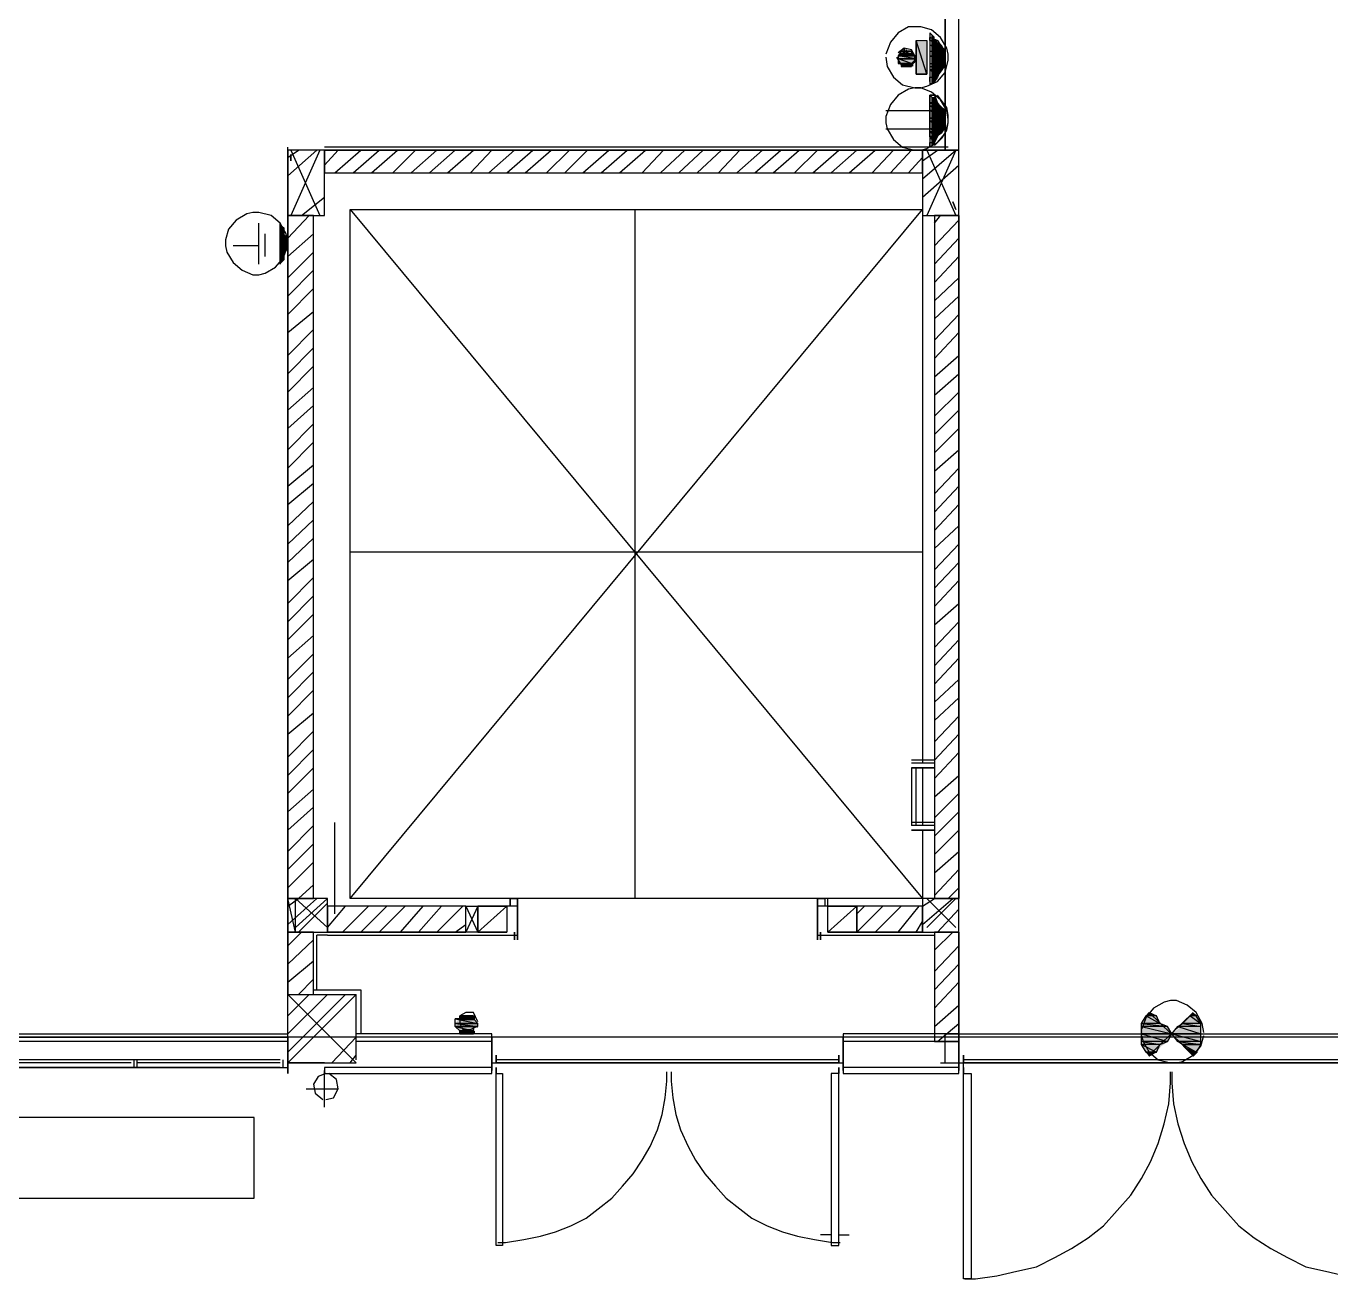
# Model space of a CAD drawing. Header units: millimetres. Extents: x 5 to 415, y 48 to 251.
# Drawn here: x 153.93 to 169.06, y 68.88 to 83.41 of the extents above; entities that cross this region are included whole.
import ezdxf

# ---------------------------------------------------------------- set-up
doc = ezdxf.new("R2010")
doc.units = ezdxf.units.MM
doc.layers.add('H', color=7, linetype='Continuous')
doc.layers.add('P', color=7, linetype='Continuous')

msp = doc.modelspace()

# ---------------------------------------------------------------- hatches: boundary and pattern name
at = {"layer": 'H', "linetype": 'Continuous'}
for points in [[(164.253, 82.85), (164.253, 83.22), (164.377, 83.22), (164.377, 82.85), (164.253, 82.85)], [(164.5, 83.22), (164.43, 83.273), (164.43, 83.308), (164.5, 83.22)], [(164.43, 83.22), (164.43, 83.273), (164.5, 83.22), (164.43, 83.22)], [(164.43, 83.185), (164.43, 83.22), (164.5, 83.22), (164.553, 83.185), (164.43, 83.185)], [(164.042, 83.062), (164.077, 83.097), (164.218, 83.097), (164.218, 83.062), (164.042, 83.062)], [(164.042, 83.026), (164.042, 83.062), (164.253, 83.062), (164.253, 83.026), (164.042, 83.026)], [(164.13, 83.097), (164.13, 83.15), (164.165, 83.097), (164.13, 83.097)], [(164.43, 83.097), (164.43, 83.185), (164.553, 83.185), (164.588, 83.097), (164.43, 83.097)], [(164.43, 83.062), (164.43, 83.097), (164.588, 83.097), (164.588, 83.062), (164.43, 83.062)], [(164.43, 82.973), (164.43, 83.062), (164.588, 83.062), (164.588, 82.973), (164.43, 82.973)], [(164.042, 82.973), (164.042, 83.026), (164.253, 83.026), (164.218, 82.973), (164.042, 82.973)], [(164.077, 82.938), (164.077, 82.973), (164.218, 82.973), (164.218, 82.938), (164.077, 82.938)], [(164.43, 82.938), (164.43, 82.973), (164.588, 82.973), (164.588, 82.938), (164.43, 82.938)], [(164.43, 82.885), (164.43, 82.938), (164.588, 82.938), (164.553, 82.885), (164.43, 82.885)], [(164.43, 82.815), (164.43, 82.885), (164.553, 82.885), (164.5, 82.815), (164.43, 82.815)], [(164.43, 82.762), (164.43, 82.815), (164.5, 82.815), (164.465, 82.762), (164.43, 82.762)], [(164.43, 82.726), (164.43, 82.762), (164.465, 82.762), (164.43, 82.726)], [(164.43, 82.515), (164.43, 82.585), (164.465, 82.585), (164.5, 82.515), (164.43, 82.515)], [(164.43, 82.462), (164.43, 82.515), (164.5, 82.515), (164.553, 82.462), (164.43, 82.462)], [(164.43, 82.427), (164.43, 82.462), (164.553, 82.462), (164.588, 82.427), (164.43, 82.427)], [(164.43, 82.338), (164.43, 82.427), (164.588, 82.427), (164.588, 82.338), (164.43, 82.338)], [(164.43, 82.303), (164.43, 82.338), (164.588, 82.338), (164.588, 82.303), (164.43, 82.303)], [(164.43, 82.215), (164.43, 82.303), (164.588, 82.303), (164.588, 82.215), (164.43, 82.215)], [(164.43, 82.162), (164.43, 82.215), (164.588, 82.215), (164.553, 82.162), (164.43, 82.162)], [(164.43, 82.127), (164.43, 82.162), (164.553, 82.162), (164.5, 82.127), (164.43, 82.127)], [(164.43, 82.003), (164.43, 82.127), (164.465, 82.038), (164.43, 82.003)], [(164.465, 82.038), (164.43, 82.127), (164.5, 82.127), (164.465, 82.038)], [(156.88, 81.068), (156.88, 81.104), (156.933, 81.068), (156.88, 81.068)], [(156.88, 80.98), (156.88, 81.068), (156.933, 81.068), (156.933, 80.98), (156.88, 80.98)], [(156.88, 80.945), (156.88, 80.98), (156.933, 80.98), (156.968, 80.945), (156.88, 80.945)], [(156.88, 80.857), (156.88, 80.945), (156.968, 80.945), (156.968, 80.857), (156.88, 80.857)], [(156.88, 80.821), (156.88, 80.857), (156.968, 80.857), (156.968, 80.821), (156.88, 80.821)], [(156.88, 80.768), (156.88, 80.821), (156.968, 80.821), (156.933, 80.768), (156.88, 80.768)], [(156.88, 80.645), (156.88, 80.768), (156.933, 80.698), (156.88, 80.645)], [(156.933, 80.698), (156.88, 80.768), (156.933, 80.768), (156.933, 80.698)], [(158.926, 71.843), (158.926, 71.878), (159.138, 71.878), (159.173, 71.843), (158.926, 71.843)], [(158.962, 71.878), (158.962, 71.931), (159.138, 71.931), (159.138, 71.878), (158.962, 71.878)], [(166.882, 71.843), (166.917, 71.931), (167.04, 71.931), (167.093, 71.843), (166.882, 71.843)], [(166.917, 71.931), (166.952, 71.967), (167.04, 71.931), (166.917, 71.931)], [(167.34, 71.843), (167.428, 71.931), (167.517, 71.931), (167.552, 71.843), (167.34, 71.843)], [(167.428, 71.931), (167.464, 71.967), (167.517, 71.931), (167.428, 71.931)], [(158.926, 71.79), (158.926, 71.843), (159.173, 71.843), (159.173, 71.79), (158.926, 71.79)], [(158.962, 71.755), (158.926, 71.79), (159.138, 71.79), (159.138, 71.755), (158.962, 71.755)], [(158.962, 71.72), (158.962, 71.755), (159.138, 71.755), (159.138, 71.72), (158.962, 71.72)], [(166.882, 71.79), (166.882, 71.843), (167.093, 71.843), (167.181, 71.79), (166.882, 71.79)], [(166.882, 71.72), (166.882, 71.79), (167.181, 71.79), (167.217, 71.72), (166.882, 71.72)], [(166.882, 71.632), (166.882, 71.72), (167.217, 71.72), (167.181, 71.632), (166.882, 71.632)], [(167.217, 71.72), (167.305, 71.79), (167.552, 71.79), (167.552, 71.72), (167.217, 71.72)], [(167.305, 71.632), (167.217, 71.72), (167.552, 71.72), (167.552, 71.632), (167.305, 71.632)], [(167.305, 71.79), (167.34, 71.843), (167.552, 71.843), (167.552, 71.79), (167.305, 71.79)], [(166.882, 71.579), (166.882, 71.632), (167.181, 71.632), (167.093, 71.579), (166.882, 71.579)], [(166.917, 71.508), (166.882, 71.579), (167.093, 71.579), (167.04, 71.508), (166.917, 71.508)], [(167.34, 71.579), (167.305, 71.632), (167.552, 71.632), (167.552, 71.579), (167.34, 71.579)], [(167.464, 71.455), (167.34, 71.579), (167.517, 71.508), (167.464, 71.455)], [(167.517, 71.508), (167.34, 71.579), (167.552, 71.579), (167.517, 71.508)], [(166.952, 71.455), (166.917, 71.508), (167.04, 71.508), (166.952, 71.455)]]:
    msp.add_hatch(color=256, dxfattribs=at).paths.add_polyline_path(points)

# ---------------------------------------------------------------- linework, layer by layer
at = {"layer": 'P'}
for points in [[(164.588, 92.34), (164.588, 81.968)], [(164.588, 81.968), (164.588, 92.34)], [(164.747, 81.968), (164.747, 92.34)], [(164.747, 81.968), (164.747, 92.34)], [(164.165, 83.397), (164.042, 83.326)], [(164.236, 83.397), (164.165, 83.397)], [(164.306, 83.397), (164.236, 83.397)], [(164.43, 83.361), (164.306, 83.397)], [(164.536, 83.273), (164.43, 83.361)], [(163.953, 83.22), (163.901, 83.079)], [(164.042, 83.326), (163.953, 83.22)], [(164.377, 82.85), (164.253, 83.238)], [(164.253, 83.238), (164.253, 82.85)], [(164.377, 82.85), (164.253, 83.238)], [(164.253, 83.238), (164.377, 83.238)], [(164.253, 82.85), (164.253, 83.238)], [(164.253, 83.238), (164.377, 83.238)], [(164.377, 83.238), (164.377, 82.85)], [(164.377, 83.238), (164.377, 82.85)], [(164.465, 83.273), (164.412, 83.326)], [(164.412, 83.326), (164.465, 83.273)], [(164.412, 83.326), (164.412, 82.726)], [(164.5, 83.238), (164.412, 83.273)], [(164.412, 83.273), (164.5, 83.238)], [(164.412, 83.238), (164.412, 83.273)], [(164.412, 83.273), (164.5, 83.238)], [(164.536, 83.185), (164.412, 83.238)], [(164.412, 83.238), (164.412, 83.185)], [(164.536, 83.185), (164.412, 83.238)], [(164.412, 83.238), (164.5, 83.238)], [(164.5, 83.238), (164.412, 83.238)], [(164.5, 83.238), (164.536, 83.185)], [(164.606, 83.15), (164.536, 83.273)], [(163.901, 83.044), (163.918, 82.938)], [(164.024, 83.044), (164.077, 82.956)], [(164.112, 83.15), (164.042, 83.097)], [(164.077, 83.114), (164.042, 83.062)], [(164.253, 83.026), (164.042, 83.062)], [(164.042, 83.062), (164.042, 83.026)], [(164.253, 83.026), (164.042, 83.062)], [(164.042, 83.062), (164.253, 83.062)], [(164.042, 83.062), (164.253, 83.062)], [(164.2, 83.062), (164.042, 83.062)], [(164.253, 83.062), (164.042, 83.062)], [(164.042, 83.062), (164.042, 83.062)], [(164.042, 83.062), (164.253, 83.062)], [(164.042, 83.062), (164.2, 83.062)], [(164.2, 83.062), (164.077, 83.114)], [(164.2, 83.062), (164.077, 83.114)], [(164.077, 83.114), (164.2, 83.114)], [(164.077, 83.114), (164.2, 83.114)], [(164.2, 83.114), (164.077, 83.114)], [(164.077, 83.114), (164.077, 83.114)], [(164.2, 83.114), (164.077, 83.114)], [(164.077, 83.114), (164.077, 83.114)], [(164.077, 83.114), (164.2, 83.114)], [(164.077, 83.114), (164.2, 83.114)], [(164.2, 83.114), (164.077, 83.114)], [(164.077, 83.114), (164.2, 83.114)], [(164.2, 83.114), (164.077, 83.114)], [(164.077, 83.114), (164.077, 83.114)], [(164.077, 83.114), (164.2, 83.114)], [(164.112, 83.114), (164.077, 83.114)], [(164.112, 83.114), (164.112, 83.15)], [(164.112, 83.15), (164.112, 83.114)], [(164.2, 83.132), (164.112, 83.15)], [(164.2, 83.114), (164.112, 83.114)], [(164.2, 83.114), (164.112, 83.114)], [(164.112, 83.114), (164.165, 83.114)], [(164.165, 83.114), (164.112, 83.114)], [(164.112, 83.114), (164.165, 83.114)], [(164.112, 83.114), (164.165, 83.114)], [(164.165, 83.114), (164.112, 83.114)], [(164.165, 83.114), (164.2, 83.114)], [(164.236, 83.062), (164.2, 83.132)], [(164.2, 83.114), (164.2, 83.062)], [(164.253, 83.062), (164.2, 83.062)], [(164.236, 82.991), (164.236, 83.062)], [(164.253, 83.062), (164.253, 83.026)], [(164.588, 83.114), (164.412, 83.185)], [(164.412, 83.185), (164.412, 83.114)], [(164.588, 83.114), (164.412, 83.185)], [(164.412, 83.185), (164.536, 83.185)], [(164.412, 83.185), (164.536, 83.185)], [(164.588, 83.062), (164.412, 83.114)], [(164.412, 83.114), (164.412, 83.062)], [(164.588, 83.062), (164.412, 83.114)], [(164.412, 83.114), (164.588, 83.114)], [(164.412, 83.114), (164.588, 83.114)], [(164.588, 82.973), (164.412, 83.062)], [(164.412, 83.062), (164.412, 82.973)], [(164.588, 82.973), (164.412, 83.062)], [(164.412, 83.062), (164.588, 83.062)], [(164.412, 83.062), (164.588, 83.062)], [(164.536, 83.185), (164.588, 83.114)], [(164.588, 83.114), (164.588, 83.062)], [(164.588, 83.062), (164.588, 82.973)], [(164.624, 83.079), (164.606, 83.15)], [(164.624, 83.009), (164.624, 83.079)], [(163.918, 82.938), (163.989, 82.815)], [(164.2, 82.973), (164.042, 83.026)], [(164.042, 83.026), (164.042, 82.973)], [(164.2, 82.973), (164.042, 83.026)], [(164.042, 83.026), (164.253, 83.026)], [(164.042, 83.026), (164.253, 83.026)], [(164.253, 83.026), (164.042, 83.026)], [(164.042, 83.026), (164.042, 83.026)], [(164.253, 83.026), (164.042, 83.026)], [(164.042, 83.026), (164.042, 83.026)], [(164.042, 83.026), (164.253, 83.026)], [(164.042, 83.026), (164.253, 83.026)], [(164.253, 83.026), (164.042, 83.026)], [(164.042, 83.026), (164.253, 83.026)], [(164.253, 83.026), (164.042, 83.026)], [(164.042, 83.026), (164.042, 83.026)], [(164.042, 83.026), (164.253, 83.026)], [(164.042, 82.973), (164.2, 82.973)], [(164.2, 82.973), (164.042, 82.973)], [(164.042, 82.973), (164.2, 82.973)], [(164.077, 82.973), (164.042, 82.973)], [(164.042, 82.973), (164.2, 82.973)], [(164.2, 82.938), (164.077, 82.973)], [(164.077, 82.973), (164.077, 82.938)], [(164.2, 82.938), (164.077, 82.973)], [(164.077, 82.973), (164.2, 82.973)], [(164.2, 82.973), (164.077, 82.973)], [(164.077, 82.956), (164.165, 82.938)], [(164.112, 82.938), (164.077, 82.938)], [(164.077, 82.938), (164.112, 82.938)], [(164.165, 82.938), (164.077, 82.938)], [(164.077, 82.938), (164.2, 82.938)], [(164.077, 82.938), (164.2, 82.938)], [(164.2, 82.938), (164.077, 82.938)], [(164.077, 82.938), (164.077, 82.938)], [(164.2, 82.938), (164.077, 82.938)], [(164.077, 82.938), (164.077, 82.938)], [(164.077, 82.938), (164.2, 82.938)], [(164.077, 82.938), (164.2, 82.938)], [(164.165, 82.938), (164.112, 82.938)], [(164.112, 82.938), (164.165, 82.938)], [(164.165, 82.938), (164.112, 82.938)], [(164.112, 82.938), (164.165, 82.938)], [(164.112, 82.938), (164.165, 82.938)], [(164.165, 82.938), (164.112, 82.938)], [(164.165, 82.938), (164.236, 82.991)], [(164.2, 82.938), (164.165, 82.938)], [(164.253, 83.026), (164.2, 82.973)], [(164.2, 82.973), (164.2, 82.938)], [(164.588, 82.938), (164.412, 82.973)], [(164.412, 82.973), (164.412, 82.938)], [(164.588, 82.938), (164.412, 82.973)], [(164.412, 82.973), (164.588, 82.973)], [(164.412, 82.973), (164.588, 82.973)], [(164.536, 82.903), (164.412, 82.938)], [(164.412, 82.938), (164.412, 82.903)], [(164.536, 82.903), (164.412, 82.938)], [(164.412, 82.938), (164.588, 82.938)], [(164.412, 82.938), (164.588, 82.938)], [(164.5, 82.815), (164.412, 82.903)], [(164.412, 82.903), (164.412, 82.815)], [(164.5, 82.815), (164.412, 82.903)], [(164.412, 82.903), (164.536, 82.903)], [(164.412, 82.903), (164.536, 82.903)], [(164.536, 82.903), (164.5, 82.815)], [(164.588, 82.938), (164.536, 82.903)], [(164.588, 82.868), (164.624, 83.009)], [(164.588, 82.973), (164.588, 82.938)], [(163.989, 82.815), (164.095, 82.726)], [(164.253, 82.85), (164.377, 82.85)], [(164.377, 82.85), (164.253, 82.85)], [(164.377, 82.709), (164.5, 82.762)], [(164.412, 82.762), (164.412, 82.815)], [(164.412, 82.815), (164.412, 82.762)], [(164.412, 82.815), (164.5, 82.815)], [(164.412, 82.726), (164.465, 82.762)], [(164.465, 82.762), (164.412, 82.726)], [(164.465, 82.762), (164.5, 82.815)], [(164.5, 82.815), (164.465, 82.762)], [(164.5, 82.762), (164.588, 82.868)], [(164.042, 82.603), (163.953, 82.497)], [(164.042, 82.603), (163.953, 82.497)], [(164.165, 82.673), (164.042, 82.603)], [(164.165, 82.673), (164.042, 82.603)], [(164.095, 82.726), (164.236, 82.691)], [(164.236, 82.691), (164.165, 82.673)], [(164.236, 82.691), (164.165, 82.673)], [(164.306, 82.691), (164.236, 82.691)], [(164.306, 82.691), (164.236, 82.691)], [(164.236, 82.691), (164.306, 82.691)], [(164.306, 82.691), (164.377, 82.709)], [(164.43, 82.638), (164.306, 82.691)], [(164.43, 82.638), (164.306, 82.691)], [(164.412, 82.603), (164.465, 82.603)], [(164.465, 82.603), (164.412, 82.603)], [(164.412, 82.603), (164.5, 82.515)], [(164.412, 82.515), (164.412, 82.603)], [(164.412, 82.603), (164.412, 82.003)], [(164.536, 82.55), (164.43, 82.638)], [(164.536, 82.55), (164.43, 82.638)], [(164.465, 82.603), (164.5, 82.515)], [(164.5, 82.515), (164.465, 82.603)], [(164.553, 82.532), (164.5, 82.603)], [(163.953, 82.497), (163.901, 82.356)], [(163.953, 82.497), (163.901, 82.356)], [(164.5, 82.515), (164.412, 82.515)], [(164.5, 82.515), (164.412, 82.515)], [(164.412, 82.515), (164.536, 82.479)], [(164.412, 82.515), (164.536, 82.479)], [(164.412, 82.479), (164.412, 82.515)], [(164.536, 82.479), (164.412, 82.479)], [(164.536, 82.479), (164.412, 82.479)], [(164.412, 82.479), (164.588, 82.427)], [(164.412, 82.479), (164.588, 82.427)], [(164.412, 82.427), (164.412, 82.479)], [(164.536, 82.479), (164.5, 82.515)], [(164.606, 82.427), (164.536, 82.55)], [(164.606, 82.427), (164.536, 82.55)], [(164.588, 82.427), (164.536, 82.479)], [(164.606, 82.462), (164.553, 82.532)], [(164.624, 82.374), (164.606, 82.462)], [(163.901, 82.427), (164.412, 82.427)], [(163.901, 82.356), (163.901, 82.285)], [(163.901, 82.356), (163.901, 82.285)], [(163.901, 82.285), (163.918, 82.215)], [(163.901, 82.285), (163.918, 82.215)], [(164.588, 82.427), (164.412, 82.427)], [(164.588, 82.427), (164.412, 82.427)], [(164.412, 82.427), (164.588, 82.338)], [(164.412, 82.427), (164.588, 82.338)], [(164.412, 82.338), (164.412, 82.427)], [(164.588, 82.338), (164.412, 82.338)], [(164.588, 82.338), (164.412, 82.338)], [(164.412, 82.338), (164.588, 82.303)], [(164.412, 82.338), (164.588, 82.303)], [(164.412, 82.303), (164.412, 82.338)], [(164.588, 82.303), (164.412, 82.303)], [(164.588, 82.303), (164.412, 82.303)], [(164.412, 82.303), (164.588, 82.215)], [(164.412, 82.303), (164.588, 82.215)], [(164.412, 82.215), (164.412, 82.303)], [(164.588, 82.338), (164.588, 82.427)], [(164.588, 82.303), (164.588, 82.338)], [(164.588, 82.215), (164.588, 82.303)], [(164.588, 82.162), (164.624, 82.285)], [(164.588, 82.162), (164.624, 82.285)], [(164.624, 82.321), (164.606, 82.427)], [(164.624, 82.321), (164.606, 82.427)], [(164.606, 82.197), (164.624, 82.285)], [(164.624, 82.285), (164.624, 82.374)], [(163.901, 82.215), (164.412, 82.215)], [(163.918, 82.215), (163.989, 82.091)], [(163.918, 82.215), (163.989, 82.091)], [(164.588, 82.215), (164.412, 82.215)], [(164.588, 82.215), (164.412, 82.215)], [(164.412, 82.215), (164.536, 82.18)], [(164.412, 82.215), (164.536, 82.18)], [(164.412, 82.18), (164.412, 82.215)], [(164.536, 82.18), (164.412, 82.18)], [(164.536, 82.18), (164.412, 82.18)], [(164.412, 82.18), (164.5, 82.127)], [(164.412, 82.18), (164.5, 82.127)], [(164.412, 82.127), (164.412, 82.18)], [(164.5, 82.127), (164.536, 82.18)], [(164.5, 82.056), (164.588, 82.162)], [(164.5, 82.056), (164.588, 82.162)], [(164.536, 82.18), (164.588, 82.215)], [(164.553, 82.109), (164.606, 82.197)], [(156.968, 81.209), (156.968, 82.003)], [(164.624, 82.003), (157.392, 82.003)], [(163.989, 82.091), (164.095, 82.003)], [(163.989, 82.091), (164.095, 82.003)], [(164.095, 82.003), (164.236, 81.968)], [(164.095, 82.003), (164.236, 81.968)], [(164.306, 81.968), (164.377, 81.986)], [(164.306, 81.968), (164.377, 81.986)], [(164.377, 81.986), (164.5, 82.056)], [(164.377, 81.986), (164.5, 82.056)], [(164.5, 82.127), (164.412, 82.127)], [(164.412, 82.127), (164.412, 82.056)], [(164.465, 82.056), (164.412, 82.127)], [(164.412, 82.127), (164.5, 82.127)], [(164.465, 82.056), (164.412, 82.127)], [(164.412, 82.056), (164.465, 82.056)], [(164.412, 82.056), (164.412, 82.003)], [(164.412, 82.003), (164.412, 82.056)], [(164.5, 82.127), (164.465, 82.056)], [(164.465, 82.021), (164.553, 82.109)], [(156.968, 81.88), (157.092, 81.968)], [(156.968, 81.668), (157.304, 81.968)], [(157.392, 81.968), (156.968, 81.968)], [(156.968, 81.968), (156.968, 81.209)], [(157.004, 81.968), (157.339, 81.209)], [(157.339, 81.968), (157.004, 81.209)], [(157.004, 81.915), (157.004, 81.844)], [(157.004, 81.844), (157.004, 81.915)], [(157.304, 81.968), (157.18, 81.968)], [(157.392, 81.209), (157.392, 81.968)], [(157.392, 81.792), (157.551, 81.968)], [(164.324, 81.968), (157.392, 81.968)], [(157.392, 81.968), (157.392, 81.703)], [(157.392, 81.968), (164.624, 81.968)], [(157.515, 81.703), (157.815, 81.968)], [(157.727, 81.703), (158.027, 81.968)], [(157.939, 81.703), (158.238, 81.968)], [(158.186, 81.703), (158.45, 81.968)], [(158.397, 81.703), (158.697, 81.968)], [(158.609, 81.703), (158.909, 81.968)], [(158.821, 81.703), (159.12, 81.968)], [(159.085, 81.703), (159.332, 81.968)], [(159.297, 81.703), (159.597, 81.968)], [(159.508, 81.703), (159.808, 81.968)], [(159.72, 81.703), (160.02, 81.968)], [(159.967, 81.703), (160.232, 81.968)], [(160.179, 81.703), (160.443, 81.968)], [(160.39, 81.703), (160.69, 81.968)], [(160.602, 81.703), (160.902, 81.968)], [(160.814, 81.703), (161.114, 81.968)], [(161.078, 81.703), (161.325, 81.968)], [(161.29, 81.703), (161.572, 81.968)], [(161.502, 81.703), (161.784, 81.968)], [(161.713, 81.703), (161.996, 81.968)], [(161.96, 81.703), (162.207, 81.968)], [(162.172, 81.703), (162.472, 81.968)], [(162.384, 81.703), (162.683, 81.968)], [(162.595, 81.703), (162.895, 81.968)], [(162.842, 81.703), (163.107, 81.968)], [(163.054, 81.703), (163.354, 81.968)], [(163.266, 81.703), (163.565, 81.968)], [(163.477, 81.703), (163.777, 81.968)], [(163.742, 81.703), (163.989, 81.968)], [(163.953, 81.703), (164.2, 81.968)], [(164.165, 81.703), (164.324, 81.88)], [(164.236, 81.968), (164.306, 81.968)], [(164.236, 81.968), (164.306, 81.968)], [(164.324, 81.844), (164.5, 81.968)], [(164.324, 81.633), (164.712, 81.968)], [(164.747, 81.968), (164.324, 81.968)], [(164.324, 81.968), (164.324, 81.209)], [(164.324, 81.703), (164.324, 81.968)], [(164.377, 81.968), (164.712, 81.209)], [(164.712, 81.968), (164.377, 81.209)], [(164.588, 81.968), (164.747, 81.968)], [(164.747, 81.209), (164.747, 81.968)], [(164.747, 81.209), (164.747, 81.968)], [(157.392, 81.703), (164.324, 81.703)], [(164.324, 81.421), (164.747, 81.792)], [(157.127, 81.209), (157.392, 81.421)], [(156.492, 81.227), (156.369, 81.157)], [(156.563, 81.245), (156.492, 81.227)], [(156.633, 81.245), (156.563, 81.245)], [(156.774, 81.209), (156.633, 81.245)], [(157.692, 81.28), (164.324, 81.28)], [(157.692, 73.29), (157.692, 81.28)], [(157.692, 81.28), (164.324, 73.29)], [(157.692, 73.29), (164.324, 81.28)], [(160.99, 81.28), (160.99, 73.29)], [(164.677, 81.368), (164.712, 81.28)], [(164.712, 81.28), (164.677, 81.368)], [(156.369, 81.157), (156.281, 81.051)], [(156.633, 80.645), (156.633, 81.121)], [(156.88, 81.121), (156.774, 81.209)], [(156.951, 80.998), (156.88, 81.121)], [(156.88, 80.645), (156.88, 81.121)], [(156.88, 81.121), (156.88, 81.068)], [(156.88, 81.068), (156.88, 81.121)], [(156.968, 81.209), (157.392, 81.209)], [(156.968, 80.945), (157.215, 81.209)], [(157.268, 81.209), (156.968, 81.209)], [(156.968, 81.209), (156.968, 73.29)], [(156.968, 73.29), (156.968, 81.209)], [(156.968, 81.209), (156.968, 73.29)], [(157.268, 73.29), (157.268, 81.209)], [(164.324, 81.209), (164.324, 74.859)], [(164.324, 81.209), (164.747, 81.209)], [(164.465, 81.121), (164.536, 81.209)], [(164.747, 81.209), (164.465, 81.209)], [(164.465, 81.209), (164.465, 73.29)], [(164.465, 80.857), (164.747, 81.157)], [(164.747, 73.29), (164.747, 81.209)], [(164.747, 81.209), (164.747, 73.29)], [(164.747, 73.29), (164.747, 81.209)], [(156.281, 81.051), (156.245, 80.927)], [(156.245, 80.927), (156.245, 80.857)], [(156.704, 80.733), (156.704, 80.998)], [(156.88, 81.068), (156.916, 80.998)], [(156.88, 80.998), (156.88, 81.068)], [(156.916, 80.998), (156.88, 80.998)], [(156.88, 80.998), (156.968, 80.945)], [(156.88, 80.945), (156.88, 80.998)], [(156.968, 80.945), (156.88, 80.945)], [(156.968, 80.945), (156.88, 80.945)], [(156.88, 80.945), (156.968, 80.857)], [(156.88, 80.945), (156.968, 80.857)], [(156.88, 80.857), (156.88, 80.945)], [(156.916, 81.068), (156.916, 80.998)], [(156.916, 80.998), (156.916, 81.068)], [(156.916, 80.998), (156.968, 80.945)], [(156.968, 80.945), (156.916, 80.998)], [(156.968, 80.892), (156.951, 80.998)], [(156.968, 80.733), (157.268, 80.998)], [(156.968, 80.857), (156.968, 80.945)], [(164.465, 80.645), (164.747, 80.945)], [(156.245, 80.857), (156.263, 80.786)], [(156.263, 80.786), (156.333, 80.663)], [(156.633, 80.857), (156.333, 80.857)], [(156.968, 80.857), (156.88, 80.857)], [(156.968, 80.857), (156.88, 80.857)], [(156.88, 80.857), (156.968, 80.821)], [(156.88, 80.857), (156.968, 80.821)], [(156.88, 80.821), (156.88, 80.857)], [(156.968, 80.821), (156.88, 80.821)], [(156.968, 80.821), (156.88, 80.821)], [(156.88, 80.821), (156.916, 80.786)], [(156.88, 80.821), (156.88, 80.786)], [(156.88, 80.786), (156.88, 80.821)], [(156.88, 80.786), (156.88, 80.698)], [(156.916, 80.698), (156.88, 80.786)], [(156.88, 80.786), (156.916, 80.698)], [(156.916, 80.698), (156.88, 80.786)], [(156.916, 80.716), (156.968, 80.857)], [(156.916, 80.786), (156.968, 80.821)], [(156.968, 80.821), (156.968, 80.857)], [(156.968, 80.486), (157.268, 80.786)], [(156.333, 80.663), (156.439, 80.574)], [(156.827, 80.61), (156.916, 80.716)], [(156.88, 80.698), (156.916, 80.698)], [(156.88, 80.698), (156.88, 80.645)], [(156.88, 80.645), (156.88, 80.698)], [(164.465, 80.433), (164.747, 80.733)], [(156.439, 80.574), (156.563, 80.522)], [(156.563, 80.522), (156.633, 80.522)], [(156.633, 80.522), (156.704, 80.539)], [(156.704, 80.539), (156.827, 80.61)], [(156.968, 80.275), (157.268, 80.574)], [(164.465, 80.222), (164.747, 80.486)], [(156.968, 80.063), (157.268, 80.363)], [(164.465, 80.01), (164.747, 80.275)], [(156.968, 79.851), (157.268, 80.098)], [(164.465, 79.763), (164.747, 80.063)], [(156.968, 79.587), (157.268, 79.887)], [(164.465, 79.551), (164.747, 79.851)], [(156.968, 79.375), (157.268, 79.675)], [(164.465, 79.34), (164.747, 79.587)], [(156.968, 79.163), (157.268, 79.463)], [(164.465, 79.128), (164.747, 79.375)], [(156.968, 78.952), (157.268, 79.216)], [(164.465, 78.881), (164.747, 79.163)], [(156.968, 78.74), (157.268, 79.005)], [(164.465, 78.669), (164.747, 78.952)], [(156.968, 78.493), (157.268, 78.793)], [(164.465, 78.458), (164.747, 78.74)], [(156.968, 78.281), (157.268, 78.581)], [(164.465, 78.246), (164.747, 78.493)], [(156.968, 78.07), (157.268, 78.317)], [(164.465, 77.982), (164.747, 78.281)], [(156.968, 77.858), (157.268, 78.105)], [(164.465, 77.77), (164.747, 78.07)], [(156.968, 77.611), (157.268, 77.893)], [(164.465, 77.558), (164.747, 77.858)], [(156.968, 77.399), (157.268, 77.682)], [(164.465, 77.347), (164.747, 77.611)], [(156.968, 77.188), (157.268, 77.47)], [(157.692, 77.311), (164.324, 77.311)], [(164.465, 77.1), (164.747, 77.399)], [(156.968, 76.976), (157.268, 77.223)], [(164.465, 76.888), (164.747, 77.188)], [(156.968, 76.712), (157.268, 77.011)], [(164.465, 76.676), (164.747, 76.976)], [(156.968, 76.5), (157.268, 76.8)], [(164.465, 76.465), (164.747, 76.712)], [(156.968, 76.288), (157.268, 76.588)], [(164.465, 76.2), (164.747, 76.5)], [(156.968, 76.077), (157.268, 76.341)], [(164.465, 75.988), (164.747, 76.288)], [(156.968, 75.83), (157.268, 76.129)], [(164.465, 75.777), (164.747, 76.077)], [(156.968, 75.618), (157.268, 75.918)], [(164.465, 75.565), (164.747, 75.83)], [(156.968, 75.406), (157.268, 75.706)], [(164.465, 75.353), (164.747, 75.618)], [(156.968, 75.195), (157.268, 75.442)], [(164.465, 75.106), (164.747, 75.406)], [(156.968, 74.93), (157.268, 75.23)], [(164.465, 74.895), (164.747, 75.195)], [(156.968, 74.718), (157.268, 75.018)], [(164.465, 74.895), (164.2, 74.895)], [(164.465, 74.683), (164.747, 74.983)], [(156.968, 74.507), (157.268, 74.807)], [(164.289, 74.859), (164.2, 74.859)], [(164.465, 74.807), (164.2, 74.807)], [(164.2, 74.807), (164.2, 74.136)], [(164.2, 74.807), (164.289, 74.807)], [(164.253, 74.136), (164.253, 74.807)], [(164.465, 74.859), (164.289, 74.859)], [(164.289, 74.807), (164.465, 74.807)], [(164.324, 74.807), (164.324, 74.136)], [(164.465, 74.471), (164.747, 74.718)], [(156.968, 74.295), (157.268, 74.56)], [(164.465, 74.224), (164.747, 74.507)], [(156.968, 74.083), (157.268, 74.348)], [(164.465, 74.013), (164.747, 74.295)], [(156.968, 73.836), (157.268, 74.136)], [(157.515, 73.113), (157.515, 74.172)], [(164.465, 74.172), (164.2, 74.172)], [(164.289, 74.136), (164.2, 74.136)], [(164.465, 74.136), (164.289, 74.136)], [(164.465, 74.083), (164.2, 74.083)], [(164.2, 74.083), (164.289, 74.083)], [(164.289, 74.083), (164.465, 74.083)], [(164.324, 74.083), (164.324, 73.29)], [(164.465, 73.801), (164.747, 74.083)], [(156.968, 73.625), (157.268, 73.925)], [(164.465, 73.589), (164.747, 73.836)], [(156.968, 73.413), (157.268, 73.713)], [(164.465, 73.325), (164.747, 73.625)], [(157.092, 73.29), (157.268, 73.448)], [(164.624, 73.29), (164.747, 73.413)], [(157.057, 72.902), (156.968, 73.29)], [(156.968, 73.201), (157.092, 73.29)], [(156.968, 72.99), (157.304, 73.29)], [(157.427, 73.29), (156.968, 73.29)], [(156.968, 73.29), (156.968, 72.902)], [(156.968, 73.29), (157.268, 73.29)], [(156.968, 72.902), (156.968, 73.29)], [(157.057, 72.954), (157.427, 73.29)], [(157.057, 73.29), (157.427, 72.954)], [(157.057, 72.902), (157.057, 73.29)], [(157.092, 72.902), (157.427, 73.237)], [(157.427, 72.902), (157.427, 73.29)], [(164.324, 73.29), (157.692, 73.29)], [(159.632, 73.29), (159.544, 73.29)], [(159.544, 73.29), (159.544, 73.201)], [(159.544, 73.201), (159.544, 73.29)], [(159.544, 73.29), (159.632, 73.29)], [(159.632, 72.813), (159.632, 73.29)], [(159.632, 73.29), (159.632, 72.813)], [(163.107, 72.813), (163.107, 73.29)], [(163.107, 73.29), (163.195, 73.29)], [(163.23, 73.29), (163.107, 73.29)], [(163.107, 73.29), (163.107, 72.813)], [(163.195, 73.29), (163.195, 73.201)], [(163.23, 73.201), (163.23, 73.29)], [(164.324, 73.201), (164.465, 73.29)], [(164.324, 72.99), (164.677, 73.29)], [(164.747, 73.29), (164.324, 73.29)], [(164.324, 73.29), (164.324, 72.902)], [(164.377, 73.29), (164.712, 72.954)], [(164.712, 73.29), (164.377, 72.954)], [(164.465, 73.29), (164.747, 73.29)], [(164.747, 72.902), (164.747, 73.29)], [(164.747, 72.902), (164.747, 73.29)], [(157.427, 72.954), (157.639, 73.201)], [(157.427, 73.201), (157.427, 72.902)], [(159.032, 73.201), (157.427, 73.201)], [(157.603, 72.902), (157.903, 73.201)], [(157.815, 72.902), (158.115, 73.201)], [(158.027, 72.902), (158.327, 73.201)], [(158.274, 72.902), (158.538, 73.201)], [(158.485, 72.902), (158.75, 73.201)], [(158.697, 72.902), (158.997, 73.201)], [(159.173, 73.201), (159.032, 72.902)], [(159.032, 73.201), (159.173, 72.902)], [(159.032, 72.902), (159.032, 73.201)], [(159.032, 73.201), (159.173, 73.201)], [(159.508, 73.201), (159.173, 72.902)], [(159.173, 72.902), (159.173, 73.201)], [(159.173, 73.201), (159.508, 73.201)], [(159.508, 73.201), (159.173, 73.201)], [(159.173, 73.201), (159.173, 72.902)], [(159.456, 73.201), (159.173, 73.201)], [(159.173, 73.201), (159.173, 72.902)], [(159.173, 72.902), (159.173, 73.201)], [(159.173, 73.201), (159.456, 73.201)], [(159.508, 73.201), (159.508, 72.902)], [(159.632, 73.201), (159.508, 73.201)], [(159.508, 73.201), (159.508, 72.902)], [(159.632, 72.866), (159.632, 73.201)], [(163.107, 73.201), (163.107, 72.866)], [(163.23, 73.201), (163.107, 73.201)], [(163.565, 73.201), (163.23, 72.902)], [(163.23, 72.902), (163.23, 73.201)], [(163.23, 73.201), (163.565, 73.201)], [(163.23, 72.902), (163.23, 73.201)], [(163.565, 73.201), (163.23, 73.201)], [(164.324, 73.201), (163.23, 73.201)], [(163.23, 73.201), (163.565, 73.201)], [(163.565, 73.201), (163.565, 72.902)], [(163.565, 72.902), (163.565, 73.201)], [(163.565, 73.113), (163.654, 73.201)], [(163.565, 72.902), (163.865, 73.201)], [(163.565, 73.201), (163.565, 72.902)], [(163.777, 72.902), (164.077, 73.201)], [(164.042, 72.902), (164.289, 73.201)], [(164.324, 72.902), (164.324, 73.201)], [(164.5, 72.902), (164.747, 73.166)], [(158.909, 72.902), (159.032, 72.99)], [(164.253, 72.902), (164.324, 73.025)], [(156.968, 72.902), (157.427, 72.902)], [(156.968, 72.743), (157.127, 72.902)], [(157.268, 72.902), (156.968, 72.902)], [(156.968, 72.902), (156.968, 72.178)], [(156.968, 72.178), (156.968, 72.902)], [(156.968, 72.902), (156.968, 72.178)], [(156.968, 72.531), (157.268, 72.813)], [(157.268, 72.178), (157.268, 72.902)], [(157.427, 72.866), (157.304, 72.866)], [(157.304, 72.231), (157.304, 72.866)], [(157.427, 72.902), (159.032, 72.902)], [(159.508, 72.902), (157.427, 72.902)], [(157.427, 72.866), (159.508, 72.866)], [(159.508, 72.902), (159.173, 72.902)], [(159.173, 72.902), (159.508, 72.902)], [(159.508, 72.866), (159.632, 72.866)], [(159.597, 72.902), (159.597, 72.813)], [(159.597, 72.813), (159.597, 72.902)], [(163.107, 72.866), (163.23, 72.866)], [(163.142, 72.813), (163.142, 72.902)], [(163.142, 72.902), (163.142, 72.813)], [(163.565, 72.902), (163.23, 72.902)], [(163.23, 72.902), (163.565, 72.902)], [(164.324, 72.902), (163.23, 72.902)], [(163.23, 72.866), (164.324, 72.866)], [(163.565, 72.902), (164.324, 72.902)], [(164.324, 72.902), (164.747, 72.902)], [(164.324, 72.866), (164.465, 72.866)], [(164.465, 72.69), (164.677, 72.902)], [(164.747, 72.902), (164.465, 72.902)], [(164.465, 72.902), (164.465, 71.632)], [(164.747, 71.632), (164.747, 72.902)], [(164.747, 72.902), (164.747, 71.632)], [(164.747, 71.72), (164.747, 72.902)], [(164.465, 72.443), (164.747, 72.743)], [(156.968, 72.319), (157.268, 72.566)], [(164.465, 72.231), (164.747, 72.531)], [(157.092, 72.178), (157.268, 72.355)], [(164.465, 72.02), (164.747, 72.319)], [(156.968, 71.72), (156.968, 72.178)], [(156.968, 71.931), (157.215, 72.178)], [(156.968, 71.72), (157.427, 72.178)], [(156.968, 71.508), (157.639, 72.178)], [(156.968, 72.178), (157.762, 72.178)], [(156.968, 71.42), (156.968, 72.178)], [(157.762, 72.178), (156.968, 71.385)], [(156.968, 72.178), (157.762, 71.385)], [(157.268, 72.231), (157.815, 72.231)], [(157.762, 71.42), (157.762, 72.178)], [(157.815, 72.231), (157.815, 71.72)], [(164.465, 71.808), (164.747, 72.055)], [(167.005, 72.02), (166.917, 71.914)], [(167.128, 72.09), (167.005, 72.02)], [(167.199, 72.108), (167.128, 72.09)], [(167.27, 72.108), (167.199, 72.108)], [(167.393, 72.055), (167.27, 72.108)], [(167.499, 71.967), (167.393, 72.055)], [(159.12, 71.896), (158.909, 71.896)], [(158.909, 71.896), (158.962, 71.896)], [(159.12, 71.896), (158.909, 71.896)], [(158.909, 71.896), (159.173, 71.843)], [(158.909, 71.896), (159.173, 71.843)], [(158.909, 71.843), (158.909, 71.896)], [(159.032, 71.967), (158.962, 71.931)], [(158.962, 71.931), (158.962, 71.843)], [(159.12, 71.931), (158.962, 71.931)], [(158.962, 71.931), (158.997, 71.931)], [(159.12, 71.931), (158.962, 71.931)], [(158.962, 71.931), (159.12, 71.896)], [(158.962, 71.931), (159.12, 71.896)], [(158.962, 71.896), (158.962, 71.931)], [(159.12, 71.896), (158.962, 71.896)], [(159.12, 71.896), (158.962, 71.896)], [(158.962, 71.896), (159.12, 71.896)], [(158.962, 71.896), (159.12, 71.896)], [(159.12, 71.896), (158.962, 71.896)], [(159.12, 71.896), (158.962, 71.896)], [(158.962, 71.896), (159.12, 71.896)], [(158.962, 71.896), (159.12, 71.896)], [(159.032, 71.931), (158.997, 71.931)], [(158.997, 71.931), (159.032, 71.931)], [(159.085, 71.931), (158.997, 71.931)], [(158.997, 71.931), (159.085, 71.931)], [(158.997, 71.931), (159.085, 71.931)], [(159.085, 71.931), (158.997, 71.931)], [(159.085, 71.931), (158.997, 71.931)], [(158.997, 71.931), (159.12, 71.931)], [(158.997, 71.931), (159.12, 71.931)], [(159.12, 71.967), (159.032, 71.967)], [(159.085, 71.931), (159.085, 71.931)], [(159.085, 71.931), (159.085, 71.931)], [(159.085, 71.931), (159.085, 71.931)], [(159.085, 71.931), (159.085, 71.931)], [(159.12, 71.931), (159.085, 71.931)], [(159.173, 71.861), (159.12, 71.967)], [(159.12, 71.896), (159.12, 71.931)], [(159.12, 71.896), (159.12, 71.896)], [(159.12, 71.896), (159.12, 71.896)], [(159.12, 71.896), (159.12, 71.896)], [(159.173, 71.843), (159.12, 71.896)], [(166.864, 71.843), (166.917, 71.931)], [(166.917, 71.914), (166.864, 71.773)], [(166.917, 71.931), (166.952, 71.967)], [(167.04, 71.931), (166.917, 71.931)], [(167.04, 71.931), (166.917, 71.931)], [(166.917, 71.931), (167.076, 71.843)], [(166.917, 71.931), (167.076, 71.843)], [(167.464, 71.473), (166.952, 71.967)], [(166.952, 71.473), (167.464, 71.967)], [(166.952, 71.967), (167.04, 71.931)], [(167.076, 71.843), (167.04, 71.931)], [(167.34, 71.843), (167.428, 71.931)], [(167.464, 71.967), (167.428, 71.931)], [(167.428, 71.931), (167.464, 71.967)], [(167.499, 71.931), (167.428, 71.931)], [(167.428, 71.931), (167.552, 71.843)], [(167.428, 71.931), (167.552, 71.843)], [(167.569, 71.843), (167.499, 71.967)], [(167.552, 71.843), (167.499, 71.931)], [(144.639, 71.72), (156.968, 71.72)], [(159.332, 71.72), (157.762, 71.72)], [(159.173, 71.843), (158.909, 71.843)], [(159.173, 71.843), (158.909, 71.843)], [(158.909, 71.843), (159.173, 71.843)], [(158.909, 71.843), (159.173, 71.843)], [(159.173, 71.843), (158.909, 71.843)], [(159.173, 71.843), (158.909, 71.843)], [(158.909, 71.843), (159.173, 71.808)], [(158.909, 71.843), (159.173, 71.808)], [(158.909, 71.808), (158.909, 71.843)], [(159.173, 71.808), (158.909, 71.808)], [(159.12, 71.808), (158.909, 71.808)], [(158.909, 71.808), (159.12, 71.808)], [(159.12, 71.808), (158.909, 71.808)], [(158.909, 71.808), (159.173, 71.808)], [(159.12, 71.808), (158.909, 71.808)], [(158.909, 71.808), (159.12, 71.755)], [(158.909, 71.808), (159.12, 71.755)], [(158.962, 71.755), (158.909, 71.808)], [(158.962, 71.843), (158.997, 71.773)], [(159.12, 71.755), (158.962, 71.755)], [(159.12, 71.755), (158.962, 71.755)], [(158.962, 71.755), (159.12, 71.755)], [(158.962, 71.755), (159.12, 71.755)], [(159.12, 71.755), (158.962, 71.755)], [(159.12, 71.755), (158.962, 71.755)], [(158.962, 71.755), (159.12, 71.72)], [(158.962, 71.755), (159.12, 71.72)], [(158.962, 71.72), (158.962, 71.755)], [(159.12, 71.72), (158.962, 71.72)], [(159.12, 71.72), (158.962, 71.72)], [(158.962, 71.72), (159.085, 71.72)], [(158.962, 71.72), (159.085, 71.72)], [(158.997, 71.72), (158.962, 71.72)], [(158.997, 71.773), (159.085, 71.773)], [(159.085, 71.72), (158.997, 71.72)], [(159.085, 71.72), (158.997, 71.72)], [(158.997, 71.72), (159.085, 71.72)], [(158.997, 71.72), (159.085, 71.72)], [(159.085, 71.72), (158.997, 71.72)], [(159.032, 71.72), (158.997, 71.72)], [(158.997, 71.72), (159.032, 71.72)], [(159.032, 71.72), (159.085, 71.72)], [(159.085, 71.72), (159.032, 71.72)], [(159.085, 71.773), (159.156, 71.808)], [(159.085, 71.72), (159.12, 71.72)], [(159.085, 71.72), (159.085, 71.72)], [(159.085, 71.72), (159.085, 71.72)], [(159.173, 71.808), (159.12, 71.808)], [(159.12, 71.755), (159.12, 71.808)], [(159.12, 71.755), (159.12, 71.755)], [(159.12, 71.755), (159.12, 71.755)], [(159.12, 71.72), (159.12, 71.755)], [(159.173, 71.843), (159.173, 71.843)], [(159.173, 71.843), (159.173, 71.843)], [(159.173, 71.808), (159.173, 71.843)], [(159.332, 71.261), (159.332, 71.72)], [(163.407, 71.72), (163.407, 71.261)], [(164.747, 71.72), (163.407, 71.72)], [(164.5, 71.632), (164.747, 71.843)], [(164.588, 71.385), (164.588, 71.72)], [(164.588, 71.72), (169.827, 71.72)], [(164.747, 71.261), (164.747, 71.72)], [(167.076, 71.843), (166.864, 71.843)], [(167.076, 71.843), (166.864, 71.843)], [(166.864, 71.843), (167.164, 71.808)], [(166.864, 71.843), (167.164, 71.808)], [(166.864, 71.808), (166.864, 71.843)], [(167.164, 71.808), (166.864, 71.808)], [(167.164, 71.808), (166.864, 71.808)], [(166.864, 71.808), (167.217, 71.72)], [(166.864, 71.808), (167.217, 71.72)], [(166.864, 71.72), (166.864, 71.808)], [(166.864, 71.773), (166.864, 71.702)], [(167.217, 71.72), (166.864, 71.72)], [(167.217, 71.72), (166.864, 71.72)], [(166.864, 71.72), (167.164, 71.632)], [(166.864, 71.72), (167.164, 71.632)], [(166.864, 71.632), (166.864, 71.72)], [(166.864, 71.702), (166.882, 71.632)], [(167.164, 71.808), (167.076, 71.843)], [(167.217, 71.72), (167.164, 71.808)], [(167.164, 71.632), (167.217, 71.72)], [(167.217, 71.72), (167.287, 71.808)], [(167.552, 71.72), (167.217, 71.72)], [(167.552, 71.72), (167.217, 71.72)], [(167.217, 71.72), (167.552, 71.632)], [(167.217, 71.72), (167.552, 71.632)], [(167.287, 71.632), (167.217, 71.72)], [(167.287, 71.808), (167.34, 71.843)], [(167.552, 71.808), (167.287, 71.808)], [(167.552, 71.808), (167.287, 71.808)], [(167.287, 71.808), (167.552, 71.72)], [(167.287, 71.808), (167.552, 71.72)], [(167.552, 71.843), (167.34, 71.843)], [(167.552, 71.843), (167.34, 71.843)], [(167.34, 71.843), (167.552, 71.808)], [(167.34, 71.843), (167.552, 71.808)], [(167.552, 71.808), (167.552, 71.843)], [(167.552, 71.72), (167.552, 71.808)], [(167.552, 71.632), (167.552, 71.72)], [(167.552, 71.579), (167.587, 71.702)], [(167.587, 71.737), (167.569, 71.843)], [(393.982, 71.684), (38.858, 71.684)], [(144.639, 71.684), (156.968, 71.684)], [(156.968, 71.632), (144.639, 71.632)], [(156.968, 71.684), (156.968, 71.332)], [(156.968, 71.332), (156.968, 71.632)], [(157.48, 71.385), (157.762, 71.684)], [(159.332, 71.632), (157.762, 71.632)], [(159.332, 71.684), (159.332, 71.296)], [(159.332, 71.296), (159.332, 71.684)], [(159.332, 71.684), (159.332, 71.296)], [(159.332, 71.684), (159.332, 71.296)], [(159.332, 71.684), (159.332, 71.296)], [(163.407, 71.684), (163.407, 71.296)], [(163.407, 71.296), (163.407, 71.684)], [(163.407, 71.684), (163.407, 71.296)], [(163.407, 71.296), (163.407, 71.684)], [(163.407, 71.296), (163.407, 71.684)], [(164.747, 71.632), (163.407, 71.632)], [(164.465, 71.632), (164.747, 71.632)], [(164.747, 71.684), (164.747, 71.332)], [(164.747, 71.332), (164.747, 71.684)], [(164.747, 71.684), (164.747, 71.332)], [(164.747, 71.684), (164.747, 71.332)], [(164.747, 71.684), (164.747, 71.332)], [(167.164, 71.632), (166.864, 71.632)], [(167.164, 71.632), (166.864, 71.632)], [(166.864, 71.632), (167.076, 71.596)], [(166.864, 71.632), (167.076, 71.596)], [(166.864, 71.596), (166.864, 71.632)], [(167.076, 71.596), (166.864, 71.596)], [(167.076, 71.596), (166.864, 71.596)], [(166.864, 71.596), (167.04, 71.508)], [(166.864, 71.596), (167.04, 71.508)], [(166.917, 71.508), (166.864, 71.596)], [(166.882, 71.632), (166.952, 71.508)], [(167.04, 71.508), (167.076, 71.596)], [(167.076, 71.596), (167.164, 71.632)], [(167.552, 71.632), (167.287, 71.632)], [(167.552, 71.632), (167.287, 71.632)], [(167.287, 71.632), (167.552, 71.596)], [(167.287, 71.632), (167.552, 71.596)], [(167.34, 71.596), (167.287, 71.632)], [(167.552, 71.596), (167.34, 71.596)], [(167.34, 71.596), (167.428, 71.508)], [(167.499, 71.508), (167.34, 71.596)], [(167.34, 71.596), (167.552, 71.596)], [(167.499, 71.508), (167.34, 71.596)], [(167.464, 71.473), (167.552, 71.579)], [(167.552, 71.596), (167.499, 71.508)], [(167.552, 71.596), (167.552, 71.632)], [(156.88, 71.42), (144.727, 71.42)], [(155.222, 71.42), (155.152, 71.42)], [(155.187, 71.332), (155.187, 71.42)], [(155.222, 71.332), (155.222, 71.42)], [(156.916, 71.332), (156.916, 71.42)], [(156.916, 71.332), (156.916, 71.42)], [(157.692, 71.385), (157.762, 71.473)], [(159.332, 71.473), (159.332, 71.296)], [(159.332, 71.296), (159.332, 71.473)], [(159.385, 71.473), (159.385, 71.385)], [(159.385, 71.385), (159.385, 71.473)], [(163.354, 71.42), (159.385, 71.42)], [(163.354, 71.473), (163.354, 71.385)], [(163.354, 71.385), (163.354, 71.473)], [(163.407, 71.473), (163.407, 71.296)], [(163.407, 71.296), (163.407, 71.473)], [(164.747, 71.473), (164.747, 71.296)], [(164.8, 71.296), (164.8, 71.473)], [(164.8, 71.473), (164.8, 71.385)], [(164.8, 71.385), (164.8, 71.473)], [(169.58, 71.42), (164.8, 71.42)], [(166.917, 71.508), (167.04, 71.508)], [(166.952, 71.473), (166.917, 71.508)], [(167.04, 71.508), (166.917, 71.508)], [(166.952, 71.508), (167.058, 71.42)], [(167.04, 71.508), (166.952, 71.473)], [(167.058, 71.42), (167.199, 71.385)], [(167.27, 71.385), (167.34, 71.402)], [(167.34, 71.402), (167.464, 71.473)], [(167.428, 71.508), (167.499, 71.508)], [(167.428, 71.508), (167.499, 71.508)], [(167.464, 71.473), (167.428, 71.508)], [(167.499, 71.508), (167.464, 71.473)], [(144.639, 71.332), (156.968, 71.332)], [(156.88, 71.332), (144.727, 71.332)], [(155.152, 71.385), (153.494, 71.385)], [(155.152, 71.385), (153.494, 71.385)], [(155.152, 71.385), (153.494, 71.385)], [(155.152, 71.385), (153.494, 71.385)], [(155.152, 71.385), (153.494, 71.385)], [(155.152, 71.332), (153.494, 71.332)], [(155.152, 71.332), (153.494, 71.332)], [(155.152, 71.332), (155.222, 71.332)], [(156.88, 71.385), (155.222, 71.385)], [(156.88, 71.385), (155.222, 71.385)], [(156.88, 71.385), (155.222, 71.385)], [(156.88, 71.385), (155.222, 71.385)], [(156.88, 71.385), (155.222, 71.385)], [(156.88, 71.332), (155.222, 71.332)], [(157.392, 71.385), (156.968, 71.385)], [(156.968, 71.385), (157.762, 71.385)], [(156.968, 71.261), (156.968, 71.332)], [(156.968, 71.332), (156.968, 71.261)], [(157.409, 71.261), (157.321, 71.226)], [(157.392, 71.332), (157.392, 71.261)], [(159.332, 71.332), (157.392, 71.332)], [(157.392, 70.873), (157.392, 71.296)], [(157.392, 71.261), (159.332, 71.261)], [(157.533, 71.191), (157.445, 71.261)], [(159.332, 71.385), (163.407, 71.385)], [(163.354, 71.385), (159.385, 71.385)], [(159.385, 71.261), (159.385, 71.332)], [(159.385, 71.332), (159.385, 71.261)], [(159.385, 69.268), (159.385, 71.261)], [(159.385, 71.261), (159.456, 71.261)], [(159.456, 71.261), (159.456, 69.268)], [(161.361, 71.173), (161.361, 71.279)], [(161.413, 71.279), (161.413, 71.173)], [(163.266, 71.261), (163.266, 69.268)], [(163.354, 71.261), (163.266, 71.261)], [(163.354, 71.261), (163.354, 71.332)], [(163.354, 71.332), (163.354, 71.261)], [(163.354, 69.268), (163.354, 71.261)], [(164.747, 71.332), (163.407, 71.332)], [(163.407, 71.261), (164.747, 71.261)], [(164.536, 71.385), (169.88, 71.385)], [(164.536, 71.385), (169.88, 71.385)], [(164.747, 71.385), (169.58, 71.385)], [(169.58, 71.385), (164.8, 71.385)], [(164.8, 71.261), (164.8, 71.332)], [(164.8, 71.332), (164.8, 71.261)], [(164.8, 68.88), (164.8, 71.261)], [(164.8, 71.261), (164.888, 71.261)], [(164.888, 71.261), (164.888, 68.88)], [(167.199, 71.385), (167.27, 71.385)], [(167.199, 71.155), (167.199, 71.279)], [(167.217, 71.279), (167.217, 71.155)], [(157.321, 71.226), (157.268, 71.138)], [(157.268, 71.138), (157.286, 71.032)], [(157.551, 71.085), (157.533, 71.191)], [(161.343, 70.979), (161.361, 71.173)], [(161.413, 71.173), (161.431, 70.979)], [(167.181, 70.908), (167.199, 71.155)], [(167.217, 71.155), (167.234, 70.908)], [(157.18, 71.085), (157.551, 71.085)], [(157.286, 71.032), (157.374, 70.961)], [(157.409, 70.961), (157.498, 70.979)], [(157.498, 70.979), (157.551, 71.085)], [(161.308, 70.785), (161.343, 70.979)], [(161.431, 70.979), (161.466, 70.785)], [(167.128, 70.679), (167.181, 70.908)], [(167.234, 70.908), (167.287, 70.679)], [(156.58, 70.75), (148.749, 70.75)], [(156.58, 69.815), (156.58, 70.75)], [(161.255, 70.608), (161.308, 70.785)], [(161.466, 70.785), (161.519, 70.608)], [(167.058, 70.45), (167.128, 70.679)], [(167.287, 70.679), (167.358, 70.45)], [(161.167, 70.414), (161.255, 70.608)], [(161.519, 70.608), (161.608, 70.414)], [(161.078, 70.256), (161.167, 70.414)], [(161.608, 70.414), (161.696, 70.256)], [(166.97, 70.238), (167.058, 70.45)], [(167.358, 70.45), (167.446, 70.238)], [(160.973, 70.097), (161.078, 70.256)], [(161.696, 70.256), (161.802, 70.097)], [(166.864, 70.044), (166.97, 70.238)], [(167.446, 70.238), (167.552, 70.044)], [(160.849, 69.956), (160.973, 70.097)], [(161.802, 70.097), (161.925, 69.956)], [(166.74, 69.85), (166.864, 70.044)], [(167.552, 70.044), (167.675, 69.85)], [(160.726, 69.815), (160.849, 69.956)], [(161.925, 69.956), (162.048, 69.815)], [(148.749, 69.815), (156.58, 69.815)], [(160.567, 69.691), (160.726, 69.815)], [(162.048, 69.815), (162.207, 69.691)], [(166.582, 69.674), (166.74, 69.85)], [(167.675, 69.85), (167.834, 69.674)], [(160.249, 69.497), (160.426, 69.585)], [(160.426, 69.585), (160.567, 69.691)], [(162.207, 69.691), (162.348, 69.585)], [(162.348, 69.585), (162.525, 69.497)], [(166.423, 69.497), (166.582, 69.674)], [(167.834, 69.674), (167.993, 69.497)], [(159.897, 69.374), (160.073, 69.427)], [(160.073, 69.427), (160.249, 69.497)], [(162.525, 69.497), (162.701, 69.427)], [(162.701, 69.427), (162.878, 69.374)], [(166.247, 69.356), (166.423, 69.497)], [(167.993, 69.497), (168.169, 69.356)], [(159.403, 69.303), (159.491, 69.303)], [(159.491, 69.303), (159.703, 69.338)], [(159.703, 69.338), (159.897, 69.374)], [(162.878, 69.374), (163.072, 69.338)], [(163.072, 69.338), (163.283, 69.303)], [(163.266, 69.391), (163.142, 69.391)], [(163.283, 69.303), (163.371, 69.303)], [(163.354, 69.391), (163.477, 69.391)], [(166.053, 69.233), (166.247, 69.356)], [(168.169, 69.356), (168.363, 69.233)], [(159.456, 69.268), (159.385, 69.268)], [(163.266, 69.268), (163.354, 69.268)], [(165.647, 69.021), (165.858, 69.127)], [(165.858, 69.127), (166.053, 69.233)], [(168.363, 69.233), (168.557, 69.127)], [(168.557, 69.127), (168.769, 69.021)], [(165.418, 68.968), (165.647, 69.021)], [(168.769, 69.021), (168.998, 68.968)], [(164.888, 68.88), (164.8, 68.88)], [(164.818, 68.88), (164.941, 68.88)], [(164.941, 68.88), (165.188, 68.915)], [(165.188, 68.915), (165.418, 68.968)], [(168.998, 68.968), (169.228, 68.915)]]:
    msp.add_lwpolyline(points, dxfattribs=at)

doc.saveas('drawing.dxf')
